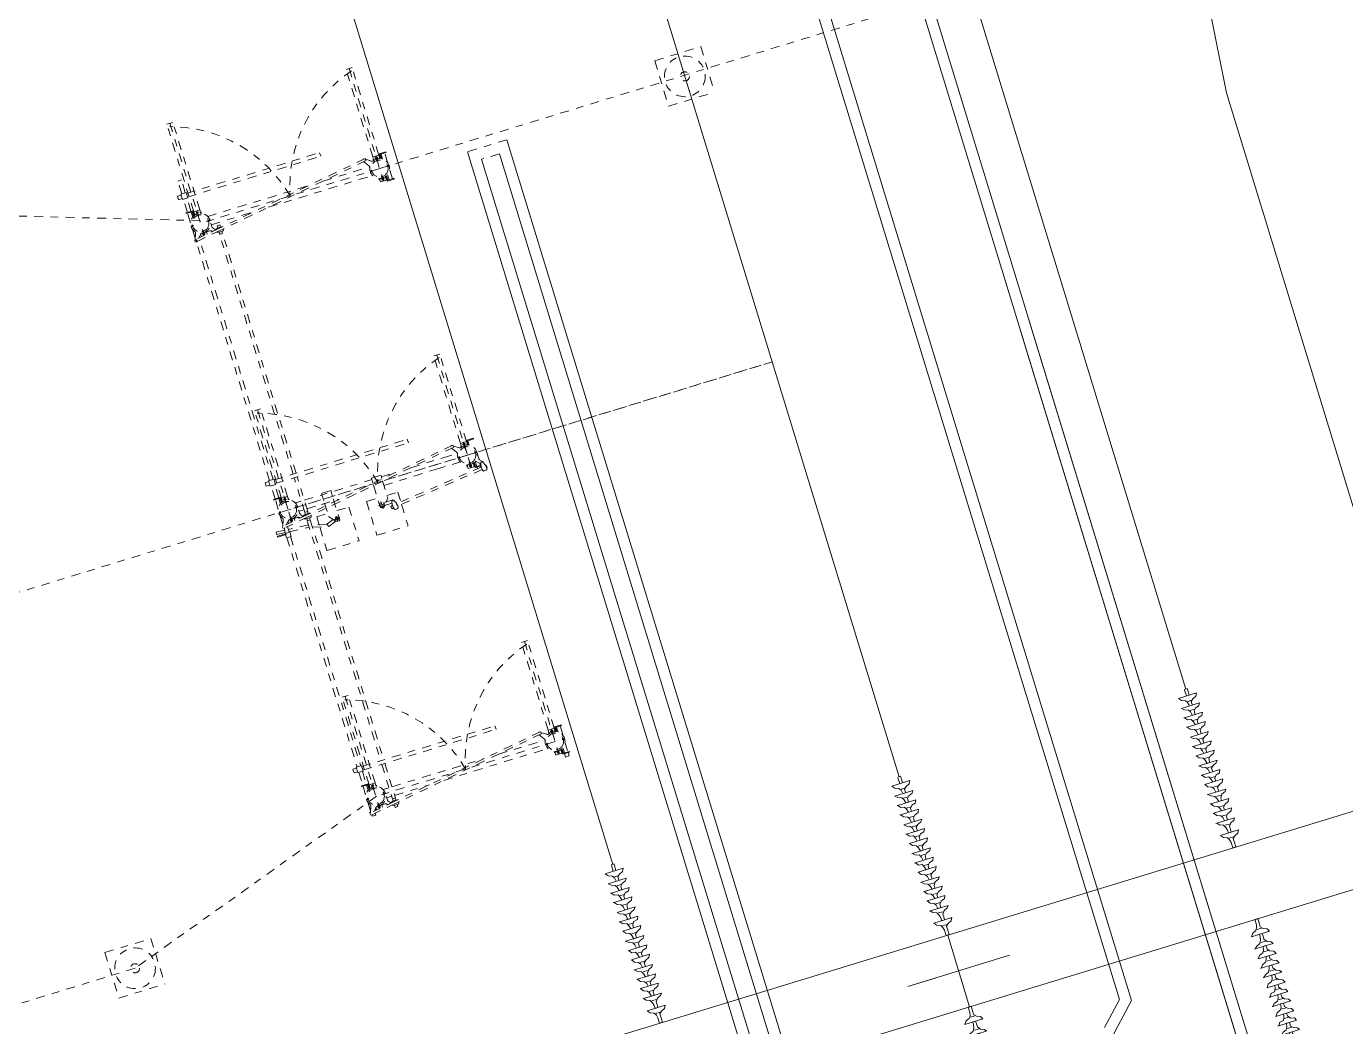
# Model space of a CAD drawing. Header units: metres. Extents: x 0 to 551036, y 0 to 1845929.
# Drawn here: x 547470.89 to 547488.5, y 1841938.56 to 1841951.92 of the extents above; entities that cross this region are included whole.
import ezdxf
from ezdxf.enums import TextEntityAlignment as Align

# ---------------------------------------------------------------- set-up
doc = ezdxf.new("R2010")
doc.units = ezdxf.units.M
doc.header["$MEASUREMENT"] = 0
doc.linetypes.add('02 Xref HH1 MBXD$0$HIDDEN', pattern=[0.375, 0.25, -0.125])
doc.linetypes.add('02 Xref Nha dieu hanh$0$ACAD_ISO10W100', pattern=[18, 12, -3, 0, -3])
doc.layers.get('Defpoints').update_dxf_attribs({"lineweight": 0})
for name, color, linetype, lineweight in [('_0', 7, 'Continuous', 0), ('Level 10', 7, 'Continuous', 0), ('Level 49', 7, 'Continuous', 0), ('Level 62', 7, 'Continuous', 0)]:
    doc.layers.add(name, color=color, linetype=linetype, lineweight=lineweight)
doc.styles.get("Standard").update_dxf_attribs({"font": '', "height": 4})
doc.styles.add('SXHZ', font='simplex.shx', dxfattribs={"width": 0.6, "bigfont": 'bigfont.shx'})
doc.styles.get('Standard').set_extended_font_data('.VnArial')
doc.dimstyles.new('ISO-25-Linear', dxfattribs={"dimscale": 300, "dimtxt": 2.5, "dimasz": 2.5, "dimexe": 1.5, "dimexo": 1.5, "dimgap": 1.5, "dimtad": 1, "dimdec": 0, "dimdsep": 46, "dimtxsty": 'SXHZ', "dimcen": 3, "dimclrt": 1, "dimaunit": 1, "dimadec": 0, "dimazin": 0, "dimtp": 0.06, "dimtfac": 0.5, "dimtdec": 0, "dimtmove": 2, "dimatfit": 3, "dimfxl": 1, "dimtolj": 1, "dimarcsym": 0})

# ---------------------------------------------------------------- blocks, each defined once
blk = doc.blocks.new('02 Xref KB1 MBTB$0$X220 NC')
at = {"color": 0, "linetype": 'ByBlock', "lineweight": -2}
for p, q in [((37516403, -1534182), (37516403, -1374182)), ((37526403, -1534182), (37526403, -1374182))]:
    blk.add_line(p, q, dxfattribs=at)
at = {"flags": 128}
for points in [[(37521403, -1450899), (37521403, -1447081), (37521403, -1461283)], [(37526403, -1454182), (37516403, -1454182)]]:
    blk.add_lwpolyline(points, dxfattribs=at)
blk = doc.blocks.new('JYZCD')
for p, q in [((977504, 1394888), (976736, 1394888)), ((977504, 1394487), (976736, 1394487)), ((979207, 1394888), (978807, 1394888)), ((979207, 1394487), (978807, 1394487))]:
    blk.add_line(p, q)
at = {"color": 0, "lineweight": 0, "flags": 128}
for points in [[(980510, 1395990), (980510, 1396090)], [(983215, 1395990), (983215, 1396090)], [(984517, 1395990), (984517, 1396090)], [(987222, 1395990), (987222, 1396090)], [(987222, 1395990), (987222, 1396090)], [(988524, 1395990), (988524, 1396090)], [(991229, 1395990), (991229, 1396090)], [(993934, 1395990), (993934, 1396090)], [(993934, 1395990), (993934, 1396090)], [(995237, 1395990), (995237, 1396090)], [(978807, 1395990), (978406, 1395689), (978205, 1395188), (977905, 1394988), (977504, 1394888)], [(978807, 1393485), (978406, 1393685), (978205, 1394186), (977905, 1394487), (977504, 1394487)], [(978105, 1394988), (978105, 1394387)], [(978807, 1395990), (978807, 1393485)], [(978807, 1394888), (978807, 1394487)], [(980510, 1395990), (980209, 1395689), (980009, 1395188), (979608, 1394988), (979207, 1394888)], [(980510, 1393485), (980209, 1393685), (980009, 1394186), (979608, 1394487), (979207, 1394487)], [(979909, 1394988), (979909, 1394387)], [(980510, 1393485), (980510, 1395990)], [(981912, 1395990), (981512, 1395689), (981311, 1395188), (981011, 1394988), (980510, 1394888)], [(980510, 1394888), (980510, 1394487)], [(981912, 1393485), (981512, 1393685), (981311, 1394186), (981011, 1394487), (980510, 1394487)], [(981211, 1394988), (981211, 1394387)], [(981812, 1395990), (981912, 1395990)], [(981812, 1393485), (981912, 1393485), (981912, 1395990)], [(983215, 1395990), (982814, 1395689), (982614, 1395188), (982313, 1394988), (981912, 1394888)], [(981912, 1394888), (981912, 1394487)], [(983215, 1393485), (982814, 1393685), (982614, 1394186), (982313, 1394487), (981912, 1394487)], [(982513, 1394988), (982513, 1394387)], [(984517, 1395990), (984217, 1395689), (984016, 1395188), (983615, 1394988), (983215, 1394888)], [(983215, 1393485), (983215, 1395990)], [(984517, 1393485), (984217, 1393685), (984016, 1394186), (983615, 1394487), (983215, 1394487), (983215, 1394888)], [(983916, 1394988), (983916, 1394387)], [(985920, 1395990), (985519, 1395689), (985319, 1395188), (985018, 1394988), (984517, 1394888)], [(984517, 1393485), (984517, 1395990)], [(984517, 1394888), (984517, 1394487)], [(984517, 1394888), (984517, 1394487)], [(985920, 1393485), (985519, 1393685), (985319, 1394186), (985018, 1394487), (984517, 1394487)], [(985218, 1394988), (985218, 1394387)], [(987222, 1395990), (986821, 1395689), (986721, 1395188), (986320, 1394988), (985920, 1394888)], [(985920, 1395990), (985920, 1393485)], [(987222, 1393485), (986821, 1393685), (986721, 1394186), (986320, 1394487), (985920, 1394487)], [(986521, 1394988), (986521, 1394387)], [(987222, 1393485), (987222, 1395990)], [(988524, 1395990), (988224, 1395689), (988024, 1395188), (987723, 1394988), (987222, 1394888)], [(988524, 1393485), (988224, 1393685), (988024, 1394186), (987723, 1394487), (987222, 1394487)], [(987923, 1394988), (987923, 1394387)], [(989927, 1395990), (989526, 1395689), (989326, 1395188), (989025, 1394988), (988524, 1394888)], [(988524, 1393485), (988524, 1395990)], [(988524, 1394888), (988524, 1394487)], [(988524, 1394888), (988524, 1394487)], [(989927, 1393485), (989526, 1393685), (989326, 1394186), (989025, 1394487), (988524, 1394487)], [(989226, 1394988), (989226, 1394387)], [(991229, 1395990), (990829, 1395689), (990729, 1395188), (990328, 1394988), (989927, 1394888)], [(989927, 1395990), (989927, 1393485)], [(991229, 1393485), (990829, 1393685), (990729, 1394186), (990328, 1394487), (989927, 1394487)], [(990528, 1394988), (990528, 1394387)], [(991229, 1393485), (991229, 1395990)], [(992532, 1395990), (992231, 1395689), (992031, 1395188), (991730, 1394988), (991229, 1394888)], [(991229, 1394888), (991229, 1394487)], [(992532, 1393485), (992231, 1393685), (992031, 1394186), (991730, 1394487), (991229, 1394487)], [(991931, 1394988), (991931, 1394387)], [(993934, 1395990), (993534, 1395689), (993333, 1395188), (993033, 1394988), (992532, 1394888)], [(992532, 1395990), (992532, 1393485)], [(993934, 1393485), (993534, 1393685), (993333, 1394186), (993033, 1394487), (992532, 1394487)], [(993233, 1394988), (993233, 1394387)], [(993934, 1393485), (993934, 1395990)], [(995237, 1395990), (994836, 1395689), (994736, 1395188), (994335, 1394988), (993934, 1394888)], [(995237, 1393485), (994836, 1393685), (994736, 1394186), (994335, 1394487), (993934, 1394487)], [(994536, 1394988), (994536, 1394387)], [(996539, 1395990), (996239, 1395689), (996038, 1395188), (995738, 1394988), (995237, 1394888)], [(995237, 1393485), (995237, 1395990)], [(995237, 1394888), (995237, 1394487)], [(995237, 1394888), (995237, 1394487)], [(996539, 1393485), (996239, 1393685), (996038, 1394186), (995738, 1394487), (995237, 1394487)], [(995938, 1394988), (995938, 1394387)], [(996539, 1395990), (996539, 1393485)], [(997942, 1395990), (997541, 1395689), (997341, 1395188), (997040, 1394988), (996639, 1394888)], [(997942, 1393485), (997541, 1393685), (997341, 1394186), (997040, 1394487), (996639, 1394487)], [(997163, 1395016), (997163, 1394348)], [(997942, 1393485), (997942, 1395990)], [(997942, 1394888), (998743, 1394888)], [(997942, 1394487), (998743, 1394487)], [(998832, 1394459), (998832, 1394904)], [(978807, 1393485), (978807, 1393585)], [(987222, 1393485), (987222, 1393585)], [(993934, 1393485), (993934, 1393585)]]:
    blk.add_lwpolyline(points, dxfattribs=at)
at = {"flags": 128}
blk.add_lwpolyline([(976736, 1394888), (976736, 1394487)], dxfattribs=at)
blk = doc.blocks.new('BAR')
at = {"color": 1, "lineweight": 13, "elevation": 0, "flags": 128}
blk.add_lwpolyline([(980460, 2696384), (1436265, 2696383)], dxfattribs=at)
at = {"color": 3, "lineweight": 13, "elevation": 0, "flags": 128}
blk.add_lwpolyline([(980460, 2656389), (1436264, 2656389)], dxfattribs=at)
at = {"color": 2, "lineweight": 13, "elevation": 0, "flags": 128}
blk.add_lwpolyline([(980459, 2616389), (1436264, 2616390)], dxfattribs=at)
for p in [(-18374, 1301709, 0), (-18374, 1261709, 0), (-18374, 1221709, 0)]:
    blk.add_blockref('JYZCD', p)
at = {"yscale": -1, "rotation": 179.9999402358448}
for p in [(1925095, 1261707, 0), (1925095, 1221707, 0)]:
    blk.add_blockref('JYZCD', p, dxfattribs=at)
blk = doc.blocks.new('2t')
at = {"color": 251, "linetype": '02 Xref Nha dieu hanh$0$ACAD_ISO10W100', "ltscale": 100}
for p, q in [((1038382, 2656389, 0), (1038382, 3148848, 0)), ((985853, 2761388, 0), (985846, 2826296, 0)), ((982683, 2764619, 0), (982677, 2764613, 0)), ((982677, 2764613, 0), (982677, 2758205, 0)), ((989021, 2764619, 0), (982683, 2764619, 0)), ((989021, 2764619, 0), (989027, 2764613, 0)), ((989027, 2764613, 0), (989027, 2758205, 0)), ((998383, 2723845, 0), (985853, 2761388, 0)), ((1078722, 2723845, 0), (1091252, 2761388, 0)), ((982677, 2758205, 0), (982683, 2758199, 0)), ((989021, 2758199, 0), (982683, 2758199, 0)), ((989027, 2758205, 0), (989021, 2758199, 0)), ((996201, 2725191, 0), (996006, 2725191, 0)), ((996006, 2724691, 0), (996006, 2725191, 0)), ((996184, 2725307, 0), (996480, 2725352, 0)), ((996721, 2721726, 0), (996184, 2725307, 0)), ((996574, 2725391, 0), (996474, 2725391, 0)), ((996474, 2725391, 0), (996474, 2725351, 0)), ((997024, 2721726, 0), (996480, 2725352, 0)), ((997316, 2724968, 0), (996493, 2725270, 0)), ((996574, 2725391, 0), (996574, 2725240, 0)), ((997943, 2725191, 0), (996707, 2725191, 0)), ((1000190, 2725191, 0), (998822, 2725191, 0)), ((1000190, 2725391, 0), (1000190, 2724542, 0)), ((1000190, 2725391, 0), (1000290, 2725391, 0)), ((1000290, 2725391, 0), (1000290, 2724442, 0)), ((1002122, 2725191, 0), (1000290, 2725191, 0)), ((1002122, 2725316, 0), (1002872, 2725316, 0)), ((1002122, 2724566, 0), (1002122, 2725316, 0)), ((1002247, 2725816, 0), (1002247, 2725316, 0)), ((1002247, 2725816, 0), (1002747, 2725816, 0)), ((1002747, 2725816, 0), (1002747, 2725316, 0)), ((1002872, 2724566, 0), (1002872, 2725316, 0)), ((1034881, 2725191, 0), (1002872, 2725191, 0)), ((1034881, 2725261, 0), (1035331, 2725261, 0)), ((1034881, 2725261, 0), (1034881, 2724621, 0)), ((1035331, 2725169, 0), (1035332, 2726360, 0)), ((1035432, 2726360, 0), (1035332, 2726360, 0)), ((1035431, 2725169, 0), (1035432, 2726360, 0)), ((1035431, 2725261, 0), (1035481, 2725261, 0)), ((1035481, 2725261, 0), (1035481, 2724621, 0)), ((1035481, 2725191, 0), (1036201, 2725191, 0)), ((1035589, 2725191, 0), (1035681, 2726386, 0)), ((1035681, 2726386, 0), (1036017, 2726361, 0)), ((1036017, 2726361, 0), (1035927, 2725191, 0)), ((1036184, 2725307, 0), (1036480, 2725352, 0)), ((1036721, 2721726, 0), (1036184, 2725307, 0)), ((1037024, 2721726, 0), (1036480, 2725352, 0)), ((1037316, 2724968, 0), (1036493, 2725270, 0)), ((1036707, 2725191, 0), (1037943, 2725191, 0)), ((1038822, 2725191, 0), (1040190, 2725191, 0)), ((1040190, 2725391, 0), (1040190, 2724542, 0)), ((1040190, 2725391, 0), (1040290, 2725391, 0)), ((1040290, 2725391, 0), (1040290, 2724442, 0)), ((1040290, 2725191, 0), (1042122, 2725191, 0)), ((1042122, 2724566, 0), (1042122, 2725316, 0)), ((1042122, 2725316, 0), (1042872, 2725316, 0)), ((1042247, 2725816, 0), (1042247, 2725316, 0)), ((1042247, 2725816, 0), (1042747, 2725816, 0)), ((1042747, 2725816, 0), (1042747, 2725316, 0)), ((1042872, 2724566, 0), (1042872, 2725316, 0)), ((1042872, 2725191, 0), (1076201, 2725191, 0)), ((1076184, 2725307, 0), (1076480, 2725352, 0)), ((1076721, 2721726, 0), (1076184, 2725307, 0)), ((1077024, 2721726, 0), (1076480, 2725352, 0)), ((1077316, 2724968, 0), (1076493, 2725270, 0)), ((1076707, 2725191, 0), (1077943, 2725191, 0)), ((1078822, 2725191, 0), (1080190, 2725191, 0)), ((1080190, 2725391, 0), (1080290, 2725391, 0)), ((1080190, 2725391, 0), (1080190, 2724542, 0)), ((1080290, 2725391, 0), (1080290, 2724442, 0)), ((1080290, 2725191, 0), (1082122, 2725191, 0)), ((1082122, 2724566, 0), (1082122, 2725316, 0)), ((1082122, 2725316, 0), (1082872, 2725316, 0)), ((1082247, 2725816, 0), (1082747, 2725816, 0)), ((1082247, 2725816, 0), (1082247, 2725316, 0)), ((1082747, 2725816, 0), (1082747, 2725316, 0)), ((1082872, 2724566, 0), (1082872, 2725316, 0)), ((1082872, 2725191, 0), (1084672, 2725191, 0)), ((1084672, 2724691, 0), (1084672, 2725191, 0)), ((996276, 2724691, 0), (996006, 2724691, 0)), ((996967, 2724377, 0), (996576, 2724715, 0)), ((996602, 2724542, 0), (996776, 2724542, 0)), ((996617, 2724442, 0), (996892, 2724442, 0)), ((996632, 2724362, 0), (996983, 2724362, 0)), ((1012348, 2723942, 0), (996681, 2723942, 0)), ((996755, 2723522, 0), (997057, 2723522, 0)), ((996882, 2723761, 0), (996882, 2724146, 0)), ((996882, 2723761, 0), (996882, 2724146, 0)), ((996882, 2723761, 0), (996882, 2724146, 0)), ((997057, 2723065, 0), (997057, 2723942, 0)), ((998382, 2698941, 0), (998382, 2723942, 0)), ((1000190, 2724691, 0), (999475, 2724691, 0)), ((1000190, 2724542, 0), (999564, 2724542, 0)), ((999790, 2724442, 0), (999609, 2724442, 0)), ((1000290, 2724442, 0), (999609, 2724442, 0)), ((999790, 2723442, 0), (999609, 2723442, 0)), ((999790, 2724342, 0), (999645, 2724342, 0)), ((999790, 2723542, 0), (999645, 2723542, 0)), ((999790, 2724342, 0), (999790, 2724442, 0)), ((1000132, 2724362, 0), (999790, 2724362, 0)), ((999790, 2723542, 0), (999790, 2723442, 0)), ((1000132, 2723522, 0), (999790, 2723522, 0)), ((999882, 2723761, 0), (999882, 2724146, 0)), ((999882, 2723761, 0), (999882, 2724146, 0)), ((1000132, 2723522, 0), (1000132, 2724362, 0)), ((1000132, 2724362, 0), (1012348, 2724362, 0)), ((1000132, 2723522, 0), (1012348, 2723522, 0)), ((1002122, 2724691, 0), (1000290, 2724691, 0)), ((1002122, 2724566, 0), (1002872, 2724566, 0)), ((1002247, 2724566, 0), (1002247, 2705991, 0)), ((1002747, 2724566, 0), (1002747, 2705991, 0)), ((1034881, 2724691, 0), (1002872, 2724691, 0)), ((1012348, 2723522, 0), (1012348, 2724362, 0)), ((1034881, 2724691, 0), (1034881, 2724691, 0)), ((1034881, 2724621, 0), (1035481, 2724621, 0)), ((1035331, 2725169, 0), (1035431, 2725169, 0)), ((1035551, 2724691, 0), (1035341, 2721944, 0)), ((1035481, 2724691, 0), (1036276, 2724691, 0)), ((1035678, 2721935, 0), (1035889, 2724691, 0)), ((1036967, 2724377, 0), (1036576, 2724715, 0)), ((1036632, 2724362, 0), (1036983, 2724362, 0)), ((1036674, 2724362, 0), (1036724, 2724362, 0)), ((1040326, 2723942, 0), (1036681, 2723942, 0)), ((1052348, 2723942, 0), (1036681, 2723942, 0)), ((1036755, 2723522, 0), (1037057, 2723522, 0)), ((1036882, 2723761, 0), (1036882, 2724146, 0)), ((1036882, 2723761, 0), (1036882, 2724146, 0)), ((1036882, 2723761, 0), (1036882, 2724146, 0)), ((1037057, 2723065, 0), (1037057, 2723942, 0)), ((1038382, 2698941, 0), (1038382, 2723942, 0)), ((1039475, 2724691, 0), (1040190, 2724691, 0)), ((1040190, 2724542, 0), (1039564, 2724542, 0)), ((1039790, 2724442, 0), (1039609, 2724442, 0)), ((1040290, 2724442, 0), (1039609, 2724442, 0)), ((1039790, 2723442, 0), (1039609, 2723442, 0)), ((1039790, 2724342, 0), (1039645, 2724342, 0)), ((1039790, 2723542, 0), (1039645, 2723542, 0)), ((1039790, 2724342, 0), (1039790, 2724442, 0)), ((1040132, 2724362, 0), (1039790, 2724362, 0)), ((1039790, 2723542, 0), (1039790, 2723442, 0)), ((1040132, 2723522, 0), (1039790, 2723522, 0)), ((1039882, 2723761, 0), (1039882, 2724146, 0)), ((1039882, 2723761, 0), (1039882, 2724146, 0)), ((1040132, 2723522, 0), (1040132, 2724362, 0)), ((1040132, 2724362, 0), (1052348, 2724362, 0)), ((1040132, 2723522, 0), (1052348, 2723522, 0)), ((1040290, 2724691, 0), (1042122, 2724691, 0)), ((1042122, 2724566, 0), (1042872, 2724566, 0)), ((1042247, 2724566, 0), (1042247, 2705991, 0)), ((1042747, 2724566, 0), (1042747, 2705991, 0)), ((1042872, 2724691, 0), (1076276, 2724691, 0)), ((1052348, 2723522, 0), (1052348, 2724362, 0)), ((1076967, 2724377, 0), (1076576, 2724715, 0)), ((1076632, 2724362, 0), (1076983, 2724362, 0)), ((1092348, 2723942, 0), (1076681, 2723942, 0)), ((1076755, 2723522, 0), (1077057, 2723522, 0)), ((1076882, 2723761, 0), (1076882, 2724146, 0)), ((1076882, 2723761, 0), (1076882, 2724146, 0)), ((1076882, 2723761, 0), (1076882, 2724146, 0)), ((1077057, 2723065, 0), (1077057, 2723942, 0)), ((1078382, 2698941, 0), (1078382, 2723942, 0)), ((1079475, 2724691, 0), (1080190, 2724691, 0)), ((1080190, 2724542, 0), (1079564, 2724542, 0)), ((1079790, 2724442, 0), (1079609, 2724442, 0)), ((1080290, 2724442, 0), (1079609, 2724442, 0)), ((1079790, 2723442, 0), (1079609, 2723442, 0)), ((1079790, 2724342, 0), (1079645, 2724342, 0)), ((1079790, 2723542, 0), (1079645, 2723542, 0)), ((1079790, 2724342, 0), (1079790, 2724442, 0)), ((1080132, 2724362, 0), (1079790, 2724362, 0)), ((1079790, 2723542, 0), (1079790, 2723442, 0)), ((1080132, 2723522, 0), (1079790, 2723522, 0)), ((1079882, 2723761, 0), (1079882, 2724146, 0)), ((1079882, 2723761, 0), (1079882, 2724146, 0)), ((1080132, 2723522, 0), (1080132, 2724362, 0)), ((1080132, 2724362, 0), (1092348, 2724362, 0)), ((1080132, 2723522, 0), (1092348, 2723522, 0)), ((1080290, 2724691, 0), (1082122, 2724691, 0)), ((1082122, 2724566, 0), (1082872, 2724566, 0)), ((1082247, 2724566, 0), (1082247, 2705991, 0)), ((1082747, 2724566, 0), (1082747, 2705991, 0)), ((1082872, 2724691, 0), (1084672, 2724691, 0)), ((1092348, 2723522, 0), (1092348, 2724362, 0)), ((996527, 2721901, 0), (996227, 2721901, 0)), ((996227, 2721901, 0), (996227, 2721551, 0)), ((996638, 2722278, 0), (996527, 2721976, 0)), ((996527, 2721976, 0), (996527, 2721893, 0)), ((996527, 2721893, 0), (996527, 2721558, 0)), ((999922, 2700380, 0), (996721, 2721726, 0)), ((996940, 2722782, 0), (996875, 2722718, 0)), ((996958, 2722434, 0), (997127, 2721976, 0)), ((997223, 2722499, 0), (997012, 2722288, 0)), ((1000218, 2700424, 0), (997024, 2721726, 0)), ((997127, 2721976, 0), (997127, 2721893, 0)), ((997427, 2721901, 0), (997127, 2721901, 0)), ((997127, 2721893, 0), (997127, 2721558, 0)), ((997427, 2721935, 0), (997427, 2721517, 0)), ((1002247, 2721935, 0), (997427, 2721935, 0)), ((997506, 2722617, 0), (997844, 2722617, 0)), ((997782, 2722617, 0), (997782, 2721935, 0)), ((997971, 2722682, 0), (997950, 2722660, 0)), ((998982, 2722760, 0), (998982, 2721935, 0)), ((1036227, 2721935, 0), (1002747, 2721935, 0)), ((1036227, 2721935, 0), (1036227, 2721517, 0)), ((1036527, 2721901, 0), (1036227, 2721901, 0)), ((1036638, 2722278, 0), (1036527, 2721976, 0)), ((1036527, 2721976, 0), (1036527, 2721893, 0)), ((1036527, 2721893, 0), (1036527, 2721558, 0)), ((1039922, 2700380, 0), (1036721, 2721726, 0)), ((1036940, 2722782, 0), (1036875, 2722718, 0)), ((1036958, 2722434, 0), (1037127, 2721976, 0)), ((1037223, 2722499, 0), (1037012, 2722288, 0)), ((1040218, 2700424, 0), (1037024, 2721726, 0)), ((1037127, 2721976, 0), (1037127, 2721893, 0)), ((1037427, 2721901, 0), (1037127, 2721901, 0)), ((1037127, 2721893, 0), (1037127, 2721558, 0)), ((1037427, 2721935, 0), (1037427, 2721517, 0)), ((1037427, 2721935, 0), (1042247, 2721935, 0)), ((1037506, 2722617, 0), (1037844, 2722617, 0)), ((1037782, 2722617, 0), (1037782, 2721935, 0)), ((1037971, 2722682, 0), (1037950, 2722660, 0)), ((1038982, 2722760, 0), (1038982, 2721935, 0)), ((1042747, 2721935, 0), (1076227, 2721935, 0)), ((1076227, 2721935, 0), (1076227, 2721517, 0)), ((1076227, 2721901, 0), (1076527, 2721901, 0)), ((1076638, 2722278, 0), (1076527, 2721976, 0)), ((1076527, 2721976, 0), (1076527, 2721893, 0)), ((1076527, 2721893, 0), (1076527, 2721558, 0)), ((1079922, 2700380, 0), (1076721, 2721726, 0)), ((1076940, 2722782, 0), (1076875, 2722718, 0)), ((1076958, 2722434, 0), (1077127, 2721976, 0)), ((1077223, 2722499, 0), (1077012, 2722288, 0)), ((1080218, 2700424, 0), (1077024, 2721726, 0)), ((1077127, 2721976, 0), (1077127, 2721893, 0)), ((1077127, 2721901, 0), (1077427, 2721901, 0)), ((1077127, 2721893, 0), (1077127, 2721558, 0)), ((1077427, 2721901, 0), (1077427, 2721551, 0)), ((1077506, 2722617, 0), (1077844, 2722617, 0)), ((1077782, 2722617, 0), (1077782, 2716670, 0)), ((1077971, 2722682, 0), (1077950, 2722660, 0)), ((1078982, 2722760, 0), (1078982, 2708668, 0)), ((996527, 2721551, 0), (996227, 2721551, 0)), ((996527, 2721558, 0), (996527, 2721416, 0)), ((996667, 2721276, 0), (996788, 2721276, 0)), ((997127, 2721558, 0), (997127, 2721416, 0)), ((997427, 2721551, 0), (997127, 2721551, 0)), ((1002247, 2721517, 0), (997427, 2721517, 0)), ((997782, 2721517, 0), (997782, 2716670, 0)), ((998982, 2721517, 0), (998982, 2708668, 0)), ((1036227, 2721517, 0), (1002747, 2721517, 0)), ((1031672, 2720553, 0), (1031672, 2716111, 0)), ((1031693, 2720583, 0), (1031693, 2720573, 0)), ((1034867, 2720583, 0), (1031693, 2720583, 0)), ((1035228, 2721517, 0), (1034674, 2719425, 0)), ((1035050, 2719562, 0), (1035567, 2721517, 0)), ((1036383, 2720583, 0), (1035205, 2720583, 0)), ((1036527, 2721551, 0), (1036227, 2721551, 0)), ((1036383, 2720583, 0), (1036382, 2719063, 0)), ((1036527, 2721558, 0), (1036527, 2721416, 0)), ((1036667, 2721276, 0), (1036788, 2721276, 0)), ((1037127, 2721558, 0), (1037127, 2721416, 0)), ((1037427, 2721551, 0), (1037127, 2721551, 0)), ((1037427, 2721517, 0), (1042247, 2721517, 0)), ((1037782, 2721517, 0), (1037782, 2717020, 0)), ((1038982, 2721517, 0), (1038982, 2712092, 0)), ((1042747, 2721517, 0), (1076227, 2721517, 0)), ((1076227, 2721551, 0), (1076527, 2721551, 0)), ((1076527, 2721558, 0), (1076527, 2721416, 0)), ((1076667, 2721276, 0), (1076788, 2721276, 0)), ((1077127, 2721558, 0), (1077127, 2721416, 0)), ((1077127, 2721551, 0), (1077427, 2721551, 0)), ((1035050, 2719562, 0), (1034674, 2719425, 0)), ((1035080, 2718308, 0), (1034674, 2719425, 0)), ((1035980, 2719063, 0), (1034997, 2718238, 0)), ((1034997, 2717863, 0), (1034997, 2718238, 0)), ((1035406, 2718582, 0), (1035050, 2719562, 0)), ((1035382, 2718464, 0), (1035382, 2717667, 0)), ((1037843, 2719063, 0), (1035980, 2719063, 0)), ((1037782, 2719469, 0), (1037782, 2719063, 0)), ((1039197, 2719063, 0), (1038146, 2719063, 0)), ((1039197, 2717763, 0), (1039197, 2719063, 0)), ((1034991, 2718063, 0), (1035717, 2718063, 0)), ((1035097, 2717763, 0), (1034997, 2717863, 0)), ((1038038, 2717763, 0), (1035097, 2717763, 0)), ((1036382, 2717763, 0), (1036382, 2716111, 0)), ((1039197, 2717763, 0), (1038341, 2717763, 0)), ((997782, 2714647, 0), (997782, 2700123, 0)), ((1036382, 2716111, 0), (1031672, 2716111, 0)), ((1031693, 2716111, 0), (1031693, 2716101, 0)), ((1037782, 2714997, 0), (1037782, 2714591, 0)), ((1077782, 2714647, 0), (1077782, 2700123, 0)), ((1031672, 2713612, 0), (1031672, 2709301, 0)), ((1036382, 2713612, 0), (1031672, 2713612, 0)), ((1036382, 2713612, 0), (1036382, 2712092, 0)), ((1034824, 2711791, 0), (1035833, 2711791, 0)), ((1035097, 2712092, 0), (1034997, 2711992, 0)), ((1034997, 2711992, 0), (1034997, 2711616, 0)), ((1035182, 2711461, 0), (1034997, 2711616, 0)), ((1038218, 2712092, 0), (1035097, 2712092, 0)), ((1035582, 2711491, 0), (1035182, 2711492, 0)), ((1035182, 2710454, 0), (1035182, 2711492, 0)), ((1035382, 2711361, 0), (1035382, 2712276, 0)), ((1035582, 2710181, 0), (1035582, 2711491, 0)), ((1035980, 2710792, 0), (1035582, 2711125, 0)), ((1039197, 2712092, 0), (1038521, 2712092, 0)), ((1039197, 2712092, 0), (1039197, 2710792, 0)), ((1034305, 2709920, 0), (1034261, 2710237, 0)), ((1034521, 2710415, 0), (1034380, 2710395, 0)), ((1034604, 2709820, 0), (1034463, 2709801, 0)), ((1034817, 2710733, 0), (1034480, 2710686, 0)), ((1034518, 2710414, 0), (1034480, 2710686, 0)), ((1034853, 2710461, 0), (1034521, 2710415, 0)), ((1034936, 2709867, 0), (1034604, 2709820, 0)), ((1035965, 2697594, 0), (1034616, 2709822, 0)), ((1034855, 2710461, 0), (1034817, 2710733, 0)), ((1034934, 2710473, 0), (1034853, 2710461, 0)), ((1035412, 2710369, 0), (1034934, 2710473, 0)), ((1035018, 2709878, 0), (1034936, 2709867, 0)), ((1036303, 2697631, 0), (1034953, 2709869, 0)), ((1035448, 2710109, 0), (1035018, 2709878, 0)), ((1035384, 2710081, 0), (1035482, 2710081, 0)), ((1035582, 2710181, 0), (1035482, 2710081, 0)), ((1038413, 2710792, 0), (1035980, 2710792, 0)), ((1036382, 2710792, 0), (1036382, 2709271, 0)), ((1037782, 2710792, 0), (1037782, 2703441, 0)), ((1039197, 2710792, 0), (1038716, 2710792, 0)), ((1038982, 2710792, 0), (1038982, 2709018, 0)), ((1038982, 2710792, 0), (1038982, 2709018, 0)), ((1034679, 2709271, 0), (1031692, 2709271, 0)), ((1036382, 2709271, 0), (1035021, 2709271, 0)), ((998982, 2706645, 0), (998982, 2700150, 0)), ((1002247, 2705991, 0), (1002747, 2705991, 0)), ((1038982, 2706645, 0), (1038982, 2702141, 0)), ((1042247, 2705991, 0), (1042747, 2705991, 0)), ((1078982, 2706645, 0), (1078982, 2700150, 0)), ((1082247, 2705991, 0), (1082747, 2705991, 0)), ((1037782, 2703441, 0), (1037782, 2700123, 0)), ((999158, 2700203, 0), (999874, 2700697, 0)), ((1038982, 2702141, 0), (1038982, 2700150, 0)), ((1039158, 2700203, 0), (1039874, 2700697, 0)), ((1079158, 2700203, 0), (1079874, 2700697, 0)), ((996632, 2698521, 0), (996632, 2699361, 0)), ((996632, 2699361, 0), (996974, 2699361, 0)), ((1012348, 2698941, 0), (996681, 2698941, 0)), ((996882, 2698761, 0), (996882, 2699146, 0)), ((996882, 2698761, 0), (996882, 2699146, 0)), ((996882, 2698761, 0), (996882, 2699146, 0)), ((996974, 2699442, 0), (997155, 2699442, 0)), ((996974, 2699342, 0), (996974, 2699442, 0)), ((996974, 2699342, 0), (996974, 2699442, 0)), ((996974, 2699342, 0), (997119, 2699342, 0)), ((999790, 2699442, 0), (999609, 2699442, 0)), ((999643, 2699717, 0), (1000122, 2700410, 0)), ((999790, 2699342, 0), (999645, 2699342, 0)), ((999790, 2699342, 0), (999790, 2699442, 0)), ((999790, 2699342, 0), (999790, 2699442, 0)), ((1000132, 2699361, 0), (999790, 2699361, 0)), ((999882, 2698761, 0), (999882, 2699146, 0)), ((999882, 2698761, 0), (999882, 2699146, 0)), ((999922, 2700380, 0), (1000218, 2700424, 0)), ((1000132, 2698521, 0), (1000132, 2699361, 0)), ((1000132, 2699361, 0), (1012348, 2699361, 0)), ((1012348, 2698521, 0), (1012348, 2699361, 0)), ((1040234, 2698941, 0), (1036526, 2698941, 0)), ((1036632, 2698521, 0), (1036632, 2699361, 0)), ((1036632, 2699361, 0), (1036974, 2699361, 0)), ((1052348, 2698941, 0), (1036681, 2698941, 0)), ((1036882, 2698761, 0), (1036882, 2699146, 0)), ((1036882, 2698761, 0), (1036882, 2699146, 0)), ((1036882, 2698761, 0), (1036882, 2699146, 0)), ((1036974, 2699442, 0), (1037155, 2699442, 0)), ((1036974, 2699342, 0), (1036974, 2699442, 0)), ((1036974, 2699342, 0), (1036974, 2699442, 0)), ((1036974, 2699342, 0), (1037119, 2699342, 0)), ((1038382, 2698941, 0), (1038382, 2656389, 0)), ((1039790, 2699442, 0), (1039609, 2699442, 0)), ((1039643, 2699717, 0), (1040122, 2700410, 0)), ((1039790, 2699342, 0), (1039645, 2699342, 0)), ((1039790, 2699342, 0), (1039790, 2699442, 0)), ((1039790, 2699342, 0), (1039790, 2699442, 0)), ((1040132, 2699361, 0), (1039790, 2699361, 0)), ((1039882, 2698761, 0), (1039882, 2699146, 0)), ((1039882, 2698761, 0), (1039882, 2699146, 0)), ((1039922, 2700380, 0), (1040218, 2700424, 0)), ((1040132, 2698521, 0), (1040132, 2699361, 0)), ((1040132, 2699361, 0), (1052348, 2699361, 0)), ((1052348, 2698521, 0), (1052348, 2699361, 0)), ((1076632, 2698521, 0), (1076632, 2699361, 0)), ((1076632, 2699361, 0), (1076974, 2699361, 0)), ((1092348, 2698941, 0), (1076681, 2698941, 0)), ((1076882, 2698761, 0), (1076882, 2699146, 0)), ((1076882, 2698761, 0), (1076882, 2699146, 0)), ((1076882, 2698761, 0), (1076882, 2699146, 0)), ((1076974, 2699342, 0), (1076974, 2699442, 0)), ((1076974, 2699342, 0), (1076974, 2699442, 0)), ((1076974, 2699442, 0), (1077155, 2699442, 0)), ((1076974, 2699342, 0), (1077119, 2699342, 0)), ((1078382, 2698941, 0), (1078382, 2616389, 0)), ((1079790, 2699442, 0), (1079609, 2699442, 0)), ((1079643, 2699717, 0), (1080122, 2700410, 0)), ((1079790, 2699342, 0), (1079645, 2699342, 0)), ((1079790, 2699342, 0), (1079790, 2699442, 0)), ((1079790, 2699342, 0), (1079790, 2699442, 0)), ((1080132, 2699361, 0), (1079790, 2699361, 0)), ((1079882, 2698761, 0), (1079882, 2699146, 0)), ((1079882, 2698761, 0), (1079882, 2699146, 0)), ((1079922, 2700380, 0), (1080218, 2700424, 0)), ((1080132, 2698521, 0), (1080132, 2699361, 0)), ((1080132, 2699361, 0), (1092348, 2699361, 0)), ((1092348, 2698521, 0), (1092348, 2699361, 0)), ((996006, 2698192, 0), (996006, 2697692, 0)), ((996474, 2698192, 0), (996006, 2698192, 0)), ((996474, 2697692, 0), (996006, 2697692, 0)), ((996474, 2697492, 0), (996474, 2698442, 0)), ((996474, 2698442, 0), (997155, 2698442, 0)), ((996574, 2697492, 0), (996474, 2697492, 0)), ((996574, 2697492, 0), (996574, 2698342, 0)), ((996574, 2698342, 0), (997201, 2698342, 0)), ((997290, 2698192, 0), (996574, 2698192, 0)), ((997943, 2697692, 0), (996574, 2697692, 0)), ((996632, 2698521, 0), (996974, 2698521, 0)), ((996974, 2698542, 0), (996974, 2698442, 0)), ((996974, 2698542, 0), (997119, 2698542, 0)), ((1000190, 2697692, 0), (998822, 2697692, 0)), ((1000190, 2698192, 0), (999475, 2698192, 0)), ((1000190, 2698342, 0), (999564, 2698342, 0)), ((999790, 2698442, 0), (999609, 2698442, 0)), ((1000290, 2698442, 0), (999609, 2698442, 0)), ((999790, 2698542, 0), (999645, 2698542, 0)), ((999790, 2698542, 0), (999790, 2698442, 0)), ((1000132, 2698521, 0), (999790, 2698521, 0)), ((1000132, 2698521, 0), (1012348, 2698521, 0)), ((1000190, 2697492, 0), (1000190, 2698342, 0)), ((1000190, 2697492, 0), (1000290, 2697492, 0)), ((1000290, 2697492, 0), (1000290, 2698442, 0)), ((1035740, 2697107, 0), (1035706, 2697425, 0)), ((1035971, 2697595, 0), (1035830, 2697579, 0)), ((1036305, 2697631, 0), (1035971, 2697595, 0)), ((1036369, 2697034, 0), (1036036, 2696998, 0)), ((1036239, 2698192, 0), (1036474, 2698192, 0)), ((1036296, 2697692, 0), (1036474, 2697692, 0)), ((1036387, 2697640, 0), (1036305, 2697631, 0)), ((1036449, 2697045, 0), (1036367, 2697037, 0)), ((1036383, 2696935, 0), (1036372, 2697035, 0)), ((1036683, 2697566, 0), (1036387, 2697640, 0)), ((1036799, 2697216, 0), (1036451, 2697043, 0)), ((1036474, 2698442, 0), (1037155, 2698442, 0)), ((1036474, 2697618, 0), (1036474, 2698442, 0)), ((1036574, 2698342, 0), (1037201, 2698342, 0)), ((1036574, 2697593, 0), (1036574, 2698342, 0)), ((1036574, 2698192, 0), (1037290, 2698192, 0)), ((1036574, 2697692, 0), (1036849, 2697692, 0)), ((1036632, 2698521, 0), (1036974, 2698521, 0)), ((1036860, 2697522, 0), (1036683, 2697566, 0)), ((1037315, 2698157, 0), (1036729, 2697571, 0)), ((1036889, 2697260, 0), (1036799, 2697216, 0)), ((1037223, 2697499, 0), (1036968, 2697244, 0)), ((1036974, 2698542, 0), (1036974, 2698442, 0)), ((1036974, 2698542, 0), (1037119, 2698542, 0)), ((1036974, 2698442, 0), (1037155, 2698442, 0)), ((1037506, 2697617, 0), (1038382, 2697617, 0)), ((1040190, 2698342, 0), (1039564, 2698342, 0)), ((1039790, 2698442, 0), (1039609, 2698442, 0)), ((1040290, 2698442, 0), (1039609, 2698442, 0)), ((1039790, 2698542, 0), (1039645, 2698542, 0)), ((1039790, 2698542, 0), (1039790, 2698442, 0)), ((1040132, 2698521, 0), (1039790, 2698521, 0)), ((1040132, 2698521, 0), (1052348, 2698521, 0)), ((1040190, 2697492, 0), (1040190, 2698342, 0)), ((1040190, 2697492, 0), (1040290, 2697492, 0)), ((1040290, 2697492, 0), (1040290, 2698442, 0)), ((1076474, 2697492, 0), (1076474, 2698442, 0)), ((1076474, 2698442, 0), (1077155, 2698442, 0)), ((1076574, 2697492, 0), (1076474, 2697492, 0)), ((1076574, 2697492, 0), (1076574, 2698342, 0)), ((1076574, 2698342, 0), (1077201, 2698342, 0)), ((1076574, 2698192, 0), (1077290, 2698192, 0)), ((1076574, 2697692, 0), (1077943, 2697692, 0)), ((1076632, 2698521, 0), (1076974, 2698521, 0)), ((1076974, 2698542, 0), (1076974, 2698442, 0)), ((1076974, 2698542, 0), (1077119, 2698542, 0)), ((1076974, 2698442, 0), (1077155, 2698442, 0)), ((1078382, 2697590, 0), (1078382, 2697617, 0)), ((1078822, 2697692, 0), (1080190, 2697692, 0)), ((1079475, 2698192, 0), (1080190, 2698192, 0)), ((1080190, 2698342, 0), (1079564, 2698342, 0)), ((1079790, 2698442, 0), (1079609, 2698442, 0)), ((1080290, 2698442, 0), (1079609, 2698442, 0)), ((1079790, 2698542, 0), (1079645, 2698542, 0)), ((1079790, 2698542, 0), (1079790, 2698442, 0)), ((1080132, 2698521, 0), (1079790, 2698521, 0)), ((1080132, 2698521, 0), (1092348, 2698521, 0)), ((1080190, 2697492, 0), (1080190, 2698342, 0)), ((1080190, 2697492, 0), (1080290, 2697492, 0)), ((1080290, 2697492, 0), (1080290, 2698442, 0)), ((1036036, 2696998, 0), (1035895, 2696983, 0)), ((1036045, 2696899, 0), (1036034, 2696998, 0)), ((1036383, 2696935, 0), (1036045, 2696899, 0)), ((1077094, 2681576, 0), (1077094, 2687076, 0)), ((1075594, 2683076, 0), (1075594, 2685576, 0)), ((1075062, 2659631, 0), (1075056, 2659624, 0)), ((1075056, 2659624, 0), (1075056, 2653217, 0)), ((1081400, 2659631, 0), (1075062, 2659631, 0)), ((1081400, 2659631, 0), (1081406, 2659624, 0)), ((1081406, 2659624, 0), (1081406, 2653217, 0)), ((1075056, 2653217, 0), (1075062, 2653211, 0)), ((1081400, 2653211, 0), (1075062, 2653211, 0)), ((1081406, 2653217, 0), (1081400, 2653211, 0))]:
    blk.add_line(p, q, dxfattribs=at)
for centre, radius in [((985852, 2761388, 0), 2718), ((985852, 2761388, 0), 611), ((1076362, 2725132, 0), 81.2), ((996882, 2723942, 0), 120), ((997257, 2723942, 0), 90), ((998382, 2723942, 0), 1125), ((998382, 2725067, 0), 90), ((999507, 2723942, 0), 90), ((999882, 2723942, 0), 120), ((1036882, 2723942, 0), 120), ((1037257, 2723942, 0), 90), ((1038382, 2723942, 0), 1125), ((1038382, 2725067, 0), 90), ((1039507, 2723942, 0), 90), ((1039882, 2723942, 0), 120), ((1076882, 2723942, 0), 120), ((1077257, 2723942, 0), 90), ((1078382, 2723942, 0), 1125), ((1078382, 2725067, 0), 90), ((1079507, 2723942, 0), 90), ((1079882, 2723942, 0), 120), ((998382, 2722817, 0), 90), ((1038382, 2722817, 0), 90), ((1078382, 2722817, 0), 90), ((1035382, 2718063, 0), 200), ((1035382, 2711791, 0), 300), ((996882, 2698941, 0), 120), ((997257, 2698941, 0), 90), ((998382, 2698941, 0), 1125), ((998382, 2700067, 0), 90), ((999507, 2698941, 0), 90), ((999882, 2698941, 0), 120), ((1036882, 2698941, 0), 120), ((1037257, 2698941, 0), 90), ((1038382, 2698941, 0), 1125), ((1038382, 2700067, 0), 90), ((1039507, 2698941, 0), 90), ((1039882, 2698941, 0), 120), ((1076882, 2698941, 0), 120), ((1077257, 2698941, 0), 90), ((1078382, 2698941, 0), 1125), ((1078382, 2700067, 0), 90), ((1079507, 2698941, 0), 90), ((1079882, 2698941, 0), 120), ((998382, 2697817, 0), 90), ((1038382, 2697817, 0), 90), ((1078382, 2697817, 0), 90), ((1078231, 2656400, 0), 2718), ((1078231, 2656400, 0), 611)]:
    blk.add_circle(centre, radius, dxfattribs=at)
for centre, radius, start, end in [((996362, 2725132, 0), 175, 157.52615, 219.53028), ((998382, 2723942, 0), 1325, 90, 126.36077), ((998382, 2723942, 0), 1325, 270, 90), ((1036362, 2725132, 0), 175, 157.52615, 219.53028), ((1038382, 2723942, 0), 1325, 90, 126.36077), ((1038382, 2723942, 0), 1325, 270, 90), ((1076362, 2725132, 0), 175, 157.52615, 219.53028), ((1078382, 2723942, 0), 1325, 90, 126.36077), ((1078382, 2723942, 0), 1325, 270, 90), ((996771, 2724150, 0), 300, 352.63914, 49.12963), ((998382, 2723942, 0), 1325, 172.63914, 270), ((997419, 2725250, 0), 300, 249.87038, 306.36077), ((994175, 2729526, 0), 18567, 283.09799, 343.13135), ((1036771, 2724150, 0), 300, 352.63914, 49.12963), ((1038382, 2723942, 0), 1325, 172.63914, 270), ((1037419, 2725250, 0), 300, 249.87038, 306.36077), ((1034175, 2729526, 0), 18567, 283.09799, 343.13135), ((1076771, 2724150, 0), 300, 352.63914, 49.12963), ((1078382, 2723942, 0), 1325, 172.63914, 270), ((1077419, 2725250, 0), 300, 249.87038, 306.36077), ((1074175, 2729526, 0), 18567, 283.09799, 343.13135), ((996827, 2722386, 0), 140, 20.19714, 54.41481), ((996657, 2723065, 0), 400, 315, 0.00001), ((997506, 2722217, 0), 400, 89.99999, 135), ((997844, 2722767, 0), 150, 269.99999, 315), ((1036827, 2722386, 0), 140, 20.19714, 54.41481), ((1036657, 2723065, 0), 400, 315, 0.00001), ((1037506, 2722217, 0), 400, 89.99999, 135), ((1037844, 2722767, 0), 150, 269.99999, 315), ((1076827, 2722386, 0), 140, 20.19714, 54.41481), ((1076657, 2723065, 0), 400, 315, 0.00001), ((1077506, 2722217, 0), 400, 89.99999, 135), ((1077844, 2722767, 0), 150, 269.99999, 315), ((996667, 2721416, 0), 140, 180, 270), ((996987, 2721416, 0), 140, 314.92275, 0), ((1031692, 2720553, 0), 20, 90, 180), ((1036667, 2721416, 0), 140, 180, 270), ((1036987, 2721416, 0), 140, 314.92275, 0), ((1076667, 2721416, 0), 140, 180, 270), ((1076987, 2721416, 0), 140, 314.92275, 0), ((1031692, 2716081, 0), 20, 90, 180), ((994175, 2693357, 0), 18567, 16.86865, 76.90201), ((1034175, 2693357, 0), 18567, 16.86865, 76.90201), ((1074175, 2693357, 0), 18567, 16.86865, 76.90201), ((1034399, 2710256, 0), 140, 97.99847, 187.99847), ((1034444, 2709939, 0), 140, 187.99847, 277.99847), ((1035382, 2710233, 0), 140, 298.19573, 77.80132), ((1000040, 2700600, 0), 175, 337.52546, 39.53164), ((1040040, 2700600, 0), 175, 337.52546, 39.53164), ((1080040, 2700600, 0), 175, 337.52546, 39.53164), ((998382, 2698941, 0), 1325, 68.13923, 21.86087), ((998987, 2700450, 0), 300, 248.13923, 304.62962), ((999890, 2699547, 0), 300, 145.37038, 201.86087), ((1038382, 2698941, 0), 1325, 68.13923, 21.86087), ((1038987, 2700450, 0), 300, 248.13923, 304.62962), ((1039890, 2699547, 0), 300, 145.37038, 201.86087), ((1078382, 2698941, 0), 1325, 68.13923, 21.86087), ((1078987, 2700450, 0), 300, 248.13923, 304.62962), ((1079890, 2699547, 0), 300, 145.37038, 201.86087), ((1035845, 2697440, 0), 140, 96.20032, 186.20032), ((1035880, 2697122, 0), 140, 186.20032, 276.20032), ((1036862, 2697351, 0), 150, 239.57226, 315.00004), ((1036827, 2697386, 0), 140, 296.39759, 76.00318), ((1037506, 2697217, 0), 400, 89.99995, 134.99995)]:
    blk.add_arc(centre, radius, start, end, dxfattribs=at)
blk = doc.blocks.new('*D82')
at = {"transparency": 16777216}
for p, q in [((189654, 1447290), (189654, 1426405)), ((335654, 1447290), (335654, 1426405)), ((192654, 1426417), (332654, 1426417))]:
    blk.add_line(p, q, dxfattribs=at)
blk.add_solid([(192654, 1425917), (189654, 1426417), (192654, 1426917)], dxfattribs=at)
at = {"transparency": 16777216, "extrusion": (0, 0, -1)}
blk.add_solid([(-332654, 1426917), (-335654, 1426417), (-332654, 1425917)], dxfattribs=at)
at = {"layer": 'Defpoints', "transparency": 16777216}
for p in [(189654, 1447296), (335654, 1447296), (262654, 1426417), (335654, 1426417)]:
    blk.add_point(p, dxfattribs=at)
at = {"linetype": 'Continuous', "transparency": 16777216}
blk.add_text('146000', height=4000, dxfattribs=at).set_placement((252987, 1430417), align=Align.MIDDLE_LEFT)
blk = doc.blocks.new('svg')
dim = blk.add_linear_dim(base=(335653.8, 1426417.3, 25493260), p1=(189653.8, 1447296.3, 25493260), p2=(335653.8, 1447296.3, 25493260), text='\\H4000;<>', dimstyle='ISO-25-Linear', override={"dimscale": 1, "dimtxt": 4000, "dimasz": 3000, "dimexe": 12.5, "dimexo": 6.25, "dimgap": 2000, "dimdsep": 44, "dimtxsty": 'Standard', "dimcen": 25, "dimclrt": 0, "dimtmove": 0, "dimtolj": 0})
dim.commit()
dim.dimension.update_dxf_attribs({"geometry": '*D82', "text_midpoint": (262653.8, 1426417.3, 25493260)})
blk = doc.blocks.new('Substation')
at = {"layer": 'Level 62', "lineweight": 13}
for p, q in [((3139039.414, 2123959.474, 0), (3139173.057, 2123959.474, 0)), ((3139038.793, 2123957.974, 0), (3139171.557, 2123957.974, 0)), ((3139171.557, 2123955.474, 0), (3139038.793, 2123955.474, 0)), ((3139173.057, 2123953.974, 0), (3139039.414, 2123953.974, 0)), ((3139034.914, 2123911.771, 0), (3139038.793, 2123907.893, 0)), ((3139036.414, 2123912.393, 0), (3139039.414, 2123909.393, 0)), ((3139362.914, 2123909.393, 0), (3139039.414, 2123909.393, 0)), ((3139363.536, 2123907.893, 0), (3139038.793, 2123907.893, 0)), ((3138929.863, 2123895.893, 0), (3139129.084, 2123895.893, 0)), ((3139129.084, 2123895.893, 0), (3138929.863, 2123895.893, 0)), ((3138929.863, 2123895.893, 0), (3139374.914, 2123895.893, 0)), ((3138930.484, 2123894.393, 0), (3139128.463, 2123894.393, 0)), ((3139129.705, 2123894.393, 0), (3138930.484, 2123894.393, 0)), ((3138930.484, 2123894.393, 0), (3139376.414, 2123894.393, 0))]:
    blk.add_line(p, q, dxfattribs=at)
at = {"linetype": '02 Xref HH1 MBXD$0$HIDDEN', "xscale": 0.001, "yscale": 0.001, "zscale": 0.001}
blk.add_blockref('2t', (3138095.963, 2121272.398, 0), dxfattribs=at)
at = {"xscale": 0.001, "yscale": 0.001, "zscale": 0.001}
blk.add_blockref('BAR', (3138095.963, 2121272.398, 0), dxfattribs=at)
at = {"linetype": '02 Xref Nha dieu hanh$0$ACAD_ISO10W100', "xscale": 0.001, "yscale": -0.001, "zscale": 0.001, "rotation": 180}
blk.add_blockref('svg', (3139267.888, 2122243.087, -12746.63), dxfattribs=at)
at = {"layer": 'Level 49', "xscale": 0.001, "yscale": -0.001, "zscale": 0.001, "rotation": 180}
blk.add_blockref('02 Xref KB1 MBTB$0$X220 NC', (3176570.727, 2125382.976, 0), dxfattribs=at)

msp = doc.modelspace()

# ---------------------------------------------------------------- block references
at = {"layer": '_0', "xscale": 0.1, "yscale": 0.1, "zscale": 0.1, "rotation": 107.0123114188912}
msp.add_blockref('Substation', (842423.72785, 1603911.5666), dxfattribs=at)

# ---------------------------------------------------------------- next in the draw order: linework, layer by layer
at = {"layer": 'Level 10', "color": 5, "linetype": 'Continuous', "lineweight": 0, "flags": 128}
msp.add_lwpolyline([(547478.88, 1842008.28), (547479.4305, 1842001.9054), (547480.38, 1841990.91), (547481.02, 1841980.3), (547486.91, 1841951.03), (547493, 1841931.12)], dxfattribs=at)

doc.saveas('drawing.dxf')
